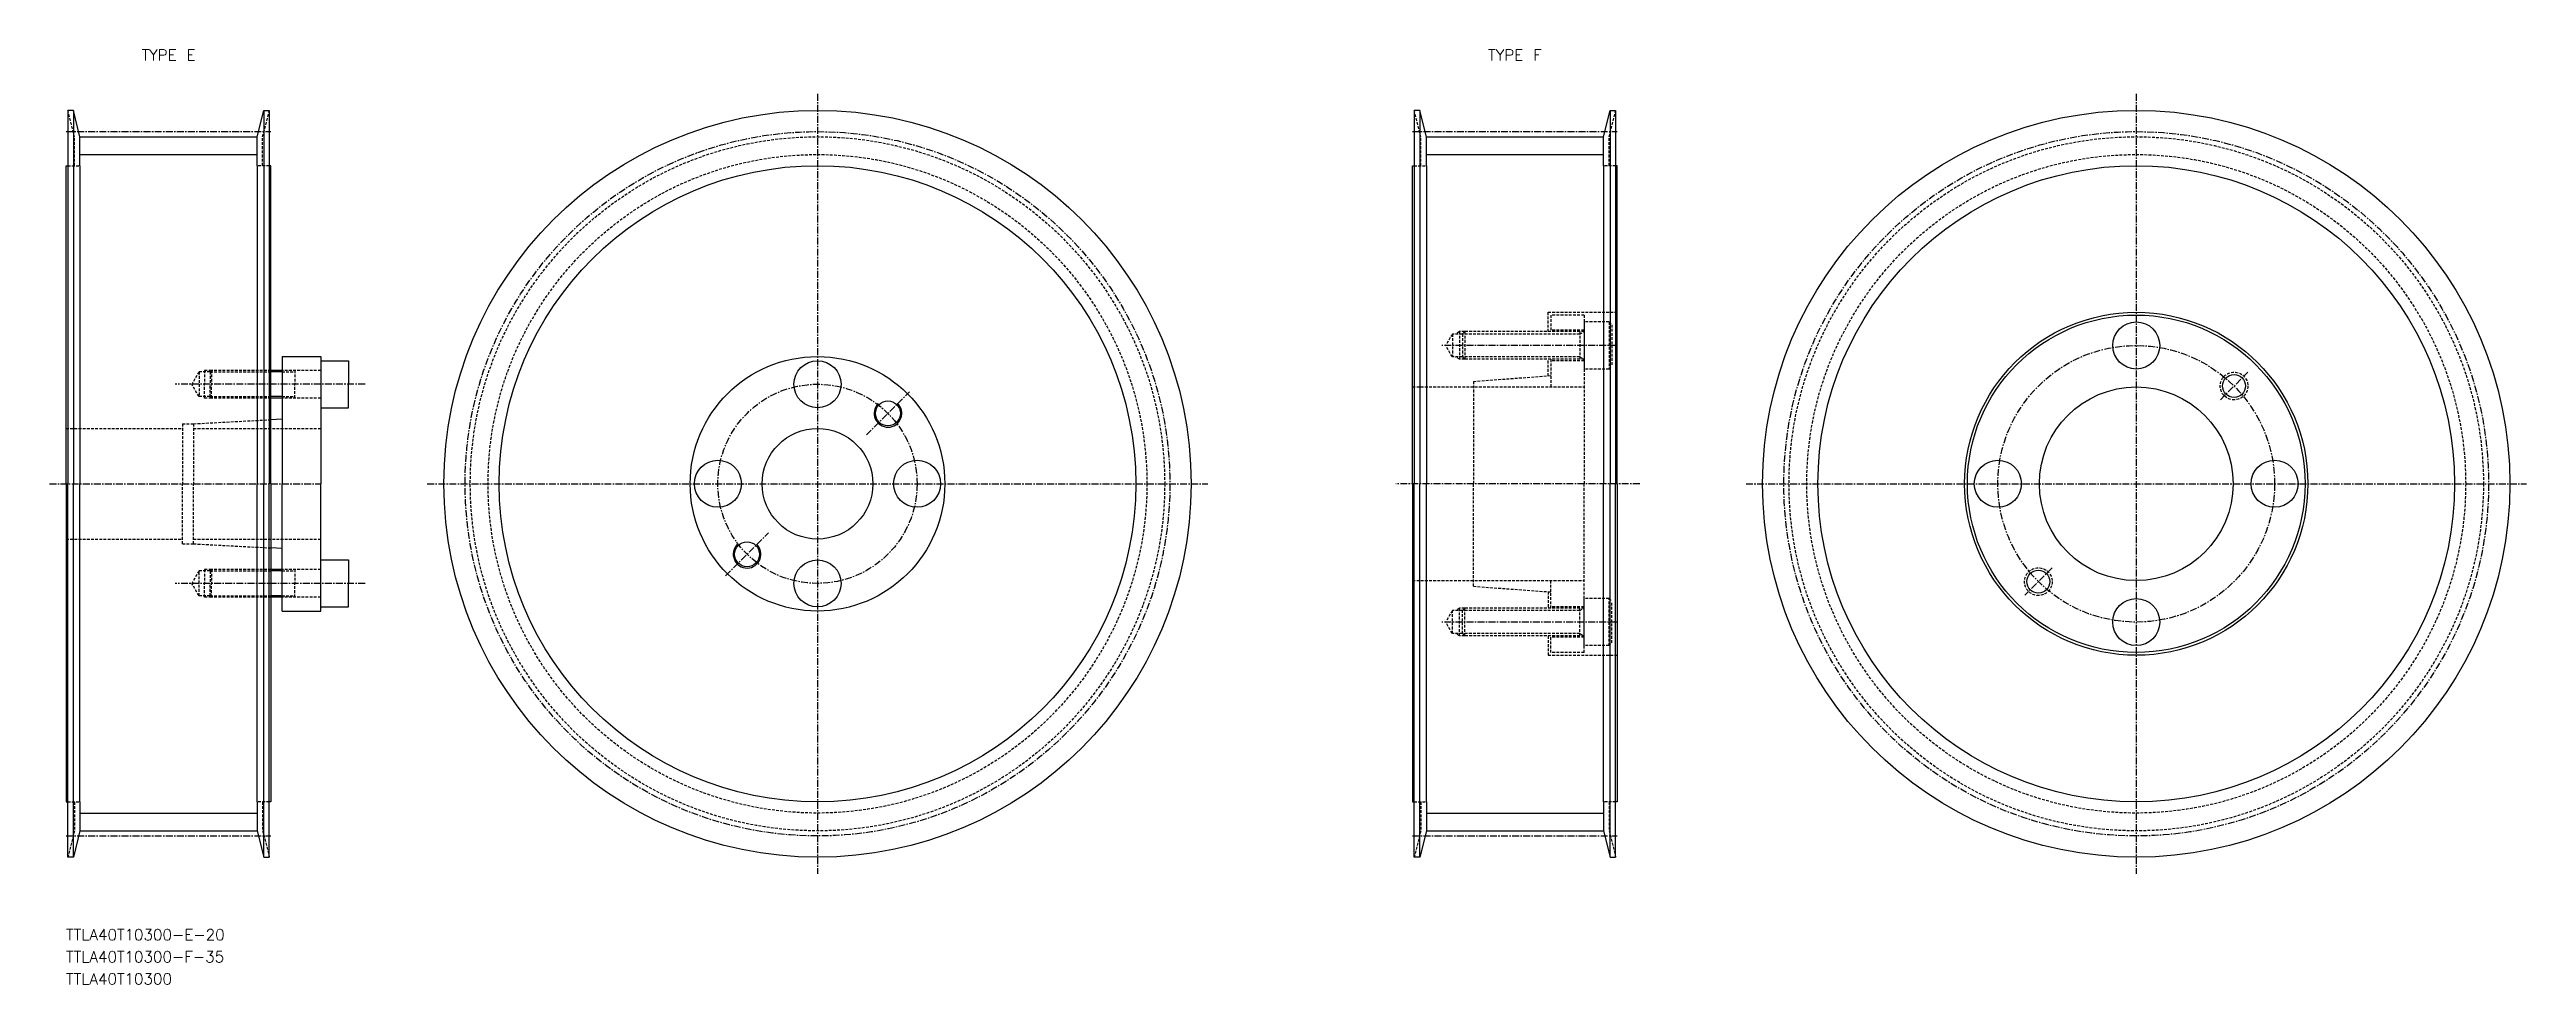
# Model space of a CAD drawing. Extents: x 7308 to 7755, y 30432 to 30601.
import ezdxf
from ezdxf.enums import TextEntityAlignment as Align

# ---------------------------------------------------------------- set-up
doc = ezdxf.new("R2010")
doc.units = 0
doc.linetypes.add('CENTER', pattern=[2, 1.25, -0.25, 0.25, -0.25])
doc.linetypes.add('DASHED', pattern=[0.75, 0.5, -0.25])
doc.layers.get('0').update_dxf_attribs({"linetype": 'CONTINUOUS'})
doc.layers.add('CENTER', color=1, linetype='CENTER')
doc.styles.add('MISUMI', font='txt.shx')

msp = doc.modelspace()

# ---------------------------------------------------------------- linework, layer by layer
at = {"color": 7, "linetype": 'CONTINUOUS'}
for p, q in [((7310.9, 30589.81), (7310.9, 30522.31)), ((7311.9, 30589.81), (7310.9, 30589.81)), ((7311.9, 30589.81), (7311.9, 30522.31)), ((7313.1, 30585.03), (7311.9, 30589.81)), ((7345.1, 30585.03), (7346.3, 30589.81)), ((7346.3, 30589.81), (7346.3, 30522.31)), ((7346.3, 30589.81), (7347.3, 30589.81)), ((7347.3, 30589.81), (7347.3, 30522.31)), ((7554.14, 30589.81), (7554.14, 30522.31)), ((7555.14, 30589.81), (7554.14, 30589.81)), ((7555.14, 30589.81), (7555.14, 30522.31)), ((7556.34, 30585.03), (7555.14, 30589.81)), ((7588.34, 30585.03), (7589.54, 30589.81)), ((7589.54, 30589.81), (7589.54, 30522.31)), ((7589.54, 30589.81), (7590.54, 30589.81)), ((7590.54, 30589.81), (7590.54, 30522.31)), ((7313.1, 30585.03), (7345.1, 30585.03)), ((7313.1, 30579.81), (7313.1, 30585.03)), ((7345.1, 30579.81), (7345.1, 30585.03)), ((7556.34, 30585.03), (7588.34, 30585.03)), ((7556.34, 30579.81), (7556.34, 30585.03)), ((7588.34, 30579.81), (7588.34, 30585.03)), ((7310.6, 30522.31), (7310.6, 30579.81)), ((7310.6, 30579.81), (7310.9, 30579.81)), ((7313.1, 30579.81), (7313.1, 30522.31)), ((7345.1, 30579.81), (7345.1, 30522.31)), ((7347.6, 30579.81), (7347.3, 30579.81)), ((7347.6, 30522.31), (7347.6, 30579.81)), ((7553.84, 30522.31), (7553.84, 30579.81)), ((7553.84, 30579.81), (7554.14, 30579.81)), ((7556.34, 30579.81), (7556.34, 30522.31)), ((7588.34, 30579.81), (7588.34, 30522.31)), ((7590.84, 30579.81), (7590.54, 30579.81)), ((7590.84, 30522.31), (7590.84, 30579.81)), ((7349.6, 30542.81), (7347.6, 30542.81)), ((7349.6, 30545.31), (7356.6, 30545.31)), ((7349.6, 30545.31), (7349.6, 30542.81)), ((7349.6, 30542.81), (7349.6, 30537.81)), ((7356.6, 30545.31), (7356.6, 30544.56)), ((7356.6, 30544.56), (7361.6, 30544.56)), ((7356.6, 30544.56), (7356.6, 30536.06)), ((7361.6, 30544.56), (7361.6, 30540.31)), ((7349.6, 30537.81), (7347.6, 30537.81)), ((7349.6, 30537.81), (7349.6, 30534.01)), ((7361.6, 30536.06), (7361.6, 30540.31)), ((7349.6, 30534.01), (7347.6, 30533.9)), ((7349.6, 30534.01), (7349.6, 30522.31)), ((7356.6, 30536.06), (7356.6, 30522.31)), ((7356.6, 30536.06), (7361.6, 30536.06)), ((7310.6, 30522.31), (7310.6, 30464.81)), ((7310.9, 30454.81), (7310.9, 30522.31)), ((7311.9, 30454.81), (7311.9, 30522.31)), ((7313.1, 30464.81), (7313.1, 30522.31)), ((7345.1, 30464.81), (7345.1, 30522.31)), ((7346.3, 30454.81), (7346.3, 30522.31)), ((7347.3, 30454.81), (7347.3, 30522.31)), ((7347.6, 30522.31), (7347.6, 30464.81)), ((7349.6, 30510.61), (7349.6, 30522.31)), ((7356.6, 30508.56), (7356.6, 30522.31)), ((7553.84, 30522.31), (7553.84, 30464.81)), ((7554.14, 30454.81), (7554.14, 30522.31)), ((7555.14, 30454.81), (7555.14, 30522.31)), ((7556.34, 30464.81), (7556.34, 30522.31)), ((7588.34, 30464.81), (7588.34, 30522.31)), ((7589.54, 30454.81), (7589.54, 30522.31)), ((7590.54, 30454.81), (7590.54, 30522.31)), ((7590.84, 30522.31), (7590.84, 30464.81)), ((7349.6, 30510.61), (7347.6, 30510.72)), ((7349.6, 30506.81), (7349.6, 30510.61)), ((7349.6, 30506.81), (7347.6, 30506.81)), ((7349.6, 30501.81), (7349.6, 30506.81)), ((7356.6, 30500.06), (7356.6, 30508.56)), ((7356.6, 30508.56), (7361.6, 30508.56)), ((7361.6, 30508.56), (7361.6, 30504.31)), ((7349.6, 30501.81), (7347.6, 30501.81)), ((7349.6, 30499.31), (7349.6, 30501.81)), ((7361.6, 30500.06), (7361.6, 30504.31)), ((7349.6, 30499.31), (7356.6, 30499.31)), ((7356.6, 30500.06), (7361.6, 30500.06)), ((7356.6, 30499.31), (7356.6, 30500.06)), ((7310.6, 30464.81), (7310.9, 30464.81)), ((7313.1, 30464.81), (7313.1, 30459.58)), ((7345.1, 30464.81), (7345.1, 30459.58)), ((7347.6, 30464.81), (7347.3, 30464.81)), ((7553.84, 30464.81), (7554.14, 30464.81)), ((7556.34, 30464.81), (7556.34, 30459.58)), ((7588.34, 30464.81), (7588.34, 30459.58)), ((7590.84, 30464.81), (7590.54, 30464.81)), ((7313.1, 30459.58), (7311.9, 30454.81)), ((7313.1, 30459.58), (7345.1, 30459.58)), ((7345.1, 30459.58), (7346.3, 30454.81)), ((7556.34, 30459.58), (7555.14, 30454.81)), ((7556.34, 30459.58), (7588.34, 30459.58)), ((7588.34, 30459.58), (7589.54, 30454.81)), ((7311.9, 30454.81), (7310.9, 30454.81)), ((7346.3, 30454.81), (7347.3, 30454.81)), ((7555.14, 30454.81), (7554.14, 30454.81)), ((7589.54, 30454.81), (7590.54, 30454.81))]:
    msp.add_line(p, q, dxfattribs=at)
at = {"color": 3, "linetype": 'DASHED'}
for p, q in [((7312.1, 30585.03), (7310.9, 30589.81)), ((7346.1, 30585.03), (7347.3, 30589.81)), ((7555.34, 30585.03), (7554.14, 30589.81)), ((7589.34, 30585.03), (7590.54, 30589.81)), ((7312.1, 30579.81), (7312.1, 30585.03)), ((7346.1, 30579.81), (7346.1, 30585.03)), ((7555.34, 30579.81), (7555.34, 30585.03)), ((7589.34, 30579.81), (7589.34, 30585.03)), ((7310.9, 30579.81), (7313.1, 30579.81)), ((7347.3, 30579.81), (7345.1, 30579.81)), ((7554.14, 30579.81), (7556.34, 30579.81)), ((7590.54, 30579.81), (7588.34, 30579.81)), ((7578.34, 30553.31), (7590.84, 30553.31)), ((7578.34, 30549.81), (7578.34, 30553.31)), ((7584.84, 30552.81), (7578.84, 30552.81)), ((7578.84, 30552.81), (7578.84, 30549.81)), ((7584.84, 30552.81), (7584.84, 30522.31)), ((7589.34, 30551.56), (7584.84, 30551.56)), ((7584.84, 30551.56), (7584.84, 30543.06)), ((7589.34, 30551.56), (7589.34, 30543.06)), ((7589.34, 30551.56), (7589.84, 30551.06)), ((7589.84, 30551.06), (7589.84, 30543.56)), ((7561.04, 30549.38), (7559.84, 30547.31)), ((7561.04, 30545.24), (7559.84, 30547.31)), ((7562.84, 30549.38), (7561.04, 30549.38)), ((7561.04, 30549.38), (7561.04, 30545.24)), ((7562.34, 30549.81), (7561.59, 30549.38)), ((7563.27, 30549.81), (7562.34, 30549.81)), ((7562.34, 30549.81), (7562.34, 30544.81)), ((7563.27, 30549.81), (7562.84, 30549.37)), ((7562.84, 30549.38), (7562.84, 30545.24)), ((7584.04, 30549.37), (7562.84, 30549.37)), ((7584.84, 30549.81), (7563.27, 30549.81)), ((7563.27, 30549.81), (7563.27, 30544.81)), ((7584.84, 30550.06), (7578.84, 30550.06)), ((7584.04, 30549.81), (7584.04, 30544.81)), ((7584.04, 30549.37), (7584.79, 30549.81)), ((7334.6, 30542.56), (7333.3, 30540.31)), ((7336.6, 30542.56), (7334.6, 30542.56)), ((7334.6, 30542.56), (7334.6, 30538.06)), ((7336.85, 30542.81), (7335.6, 30542.81)), ((7335.6, 30542.81), (7335.6, 30540.31)), ((7336.85, 30542.81), (7336.6, 30542.56)), ((7336.6, 30542.56), (7347.6, 30542.56)), ((7336.6, 30542.56), (7336.6, 30540.31)), ((7347.6, 30542.81), (7336.85, 30542.81)), ((7336.85, 30542.81), (7336.85, 30540.31)), ((7356.6, 30542.81), (7349.6, 30542.81)), ((7349.6, 30542.56), (7351.93, 30542.56)), ((7351.93, 30542.81), (7351.93, 30540.31)), ((7562.84, 30545.24), (7561.04, 30545.24)), ((7562.34, 30544.81), (7561.59, 30545.24)), ((7563.27, 30544.81), (7562.34, 30544.81)), ((7584.04, 30545.24), (7562.84, 30545.24)), ((7563.27, 30544.81), (7562.84, 30545.24)), ((7584.84, 30544.81), (7563.27, 30544.81)), ((7564.84, 30540.83), (7578.84, 30541.86)), ((7578.34, 30541.82), (7578.34, 30544.81)), ((7578.84, 30544.81), (7578.84, 30539.81)), ((7584.84, 30544.56), (7578.84, 30544.56)), ((7584.04, 30545.24), (7584.79, 30544.81)), ((7589.34, 30543.06), (7584.84, 30543.06)), ((7589.34, 30543.06), (7589.84, 30543.56)), ((7334.6, 30538.06), (7333.3, 30540.31)), ((7336.6, 30538.06), (7334.6, 30538.06)), ((7335.6, 30537.81), (7335.6, 30540.31)), ((7336.85, 30537.81), (7335.6, 30537.81)), ((7336.6, 30538.06), (7336.6, 30540.31)), ((7336.6, 30538.06), (7347.6, 30538.06)), ((7336.85, 30537.81), (7336.6, 30538.06)), ((7336.85, 30537.81), (7336.85, 30540.31)), ((7347.6, 30537.81), (7336.85, 30537.81)), ((7349.6, 30538.06), (7351.93, 30538.06)), ((7356.6, 30537.81), (7349.6, 30537.81)), ((7351.93, 30537.81), (7351.93, 30540.31)), ((7553.84, 30539.81), (7584.84, 30539.81)), ((7564.84, 30540.83), (7564.84, 30522.31)), ((7331.6, 30533.16), (7331.6, 30522.31)), ((7331.6, 30533.16), (7333.6, 30533.16)), ((7333.6, 30533.16), (7347.6, 30533.9)), ((7333.6, 30533.16), (7333.6, 30522.31)), ((7310.6, 30532.31), (7331.6, 30532.31)), ((7333.6, 30532.31), (7356.6, 30532.31)), ((7331.6, 30511.46), (7331.6, 30522.31)), ((7333.6, 30511.46), (7333.6, 30522.31)), ((7564.84, 30503.78), (7564.84, 30522.31)), ((7584.84, 30491.81), (7584.84, 30522.31)), ((7310.6, 30512.31), (7331.6, 30512.31)), ((7331.6, 30511.46), (7333.6, 30511.46)), ((7333.6, 30512.31), (7356.6, 30512.31)), ((7333.6, 30511.46), (7347.6, 30510.72)), ((7334.6, 30506.56), (7333.3, 30504.31)), ((7336.6, 30506.56), (7334.6, 30506.56)), ((7334.6, 30502.06), (7334.6, 30506.56)), ((7336.85, 30506.81), (7335.6, 30506.81)), ((7335.6, 30506.81), (7335.6, 30504.31)), ((7336.85, 30506.81), (7336.6, 30506.56)), ((7336.6, 30506.56), (7347.6, 30506.56)), ((7336.6, 30506.56), (7336.6, 30504.31)), ((7347.6, 30506.81), (7336.85, 30506.81)), ((7336.85, 30506.81), (7336.85, 30504.31)), ((7356.6, 30506.81), (7349.6, 30506.81)), ((7349.6, 30506.56), (7351.93, 30506.56)), ((7351.93, 30506.81), (7351.93, 30504.31)), ((7334.6, 30502.06), (7333.3, 30504.31)), ((7336.6, 30502.06), (7334.6, 30502.06)), ((7335.6, 30501.81), (7335.6, 30504.31)), ((7336.85, 30501.81), (7335.6, 30501.81)), ((7336.6, 30502.06), (7336.6, 30504.31)), ((7336.6, 30502.06), (7347.6, 30502.06)), ((7336.85, 30501.81), (7336.6, 30502.06)), ((7336.85, 30501.81), (7336.85, 30504.31)), ((7347.6, 30501.81), (7336.85, 30501.81)), ((7349.6, 30502.06), (7351.93, 30502.06)), ((7356.6, 30501.81), (7349.6, 30501.81)), ((7351.93, 30501.81), (7351.93, 30504.31)), ((7553.84, 30504.81), (7584.84, 30504.81)), ((7564.84, 30503.78), (7578.84, 30502.76)), ((7578.34, 30502.79), (7578.34, 30499.81)), ((7578.84, 30499.81), (7578.84, 30504.81)), ((7589.34, 30501.56), (7584.84, 30501.56)), ((7584.84, 30493.06), (7584.84, 30501.56)), ((7589.34, 30493.06), (7589.34, 30501.56)), ((7589.34, 30501.56), (7589.84, 30501.06)), ((7561.04, 30499.38), (7559.84, 30497.31)), ((7561.04, 30495.24), (7559.84, 30497.31)), ((7561.04, 30495.24), (7561.04, 30499.38)), ((7562.84, 30499.38), (7561.04, 30499.38)), ((7562.34, 30499.81), (7561.59, 30499.38)), ((7563.27, 30499.81), (7562.34, 30499.81)), ((7562.34, 30494.81), (7562.34, 30499.81)), ((7563.27, 30499.81), (7562.84, 30499.38)), ((7584.04, 30499.38), (7562.84, 30499.38)), ((7562.84, 30495.24), (7562.84, 30499.38)), ((7584.84, 30499.81), (7563.27, 30499.81)), ((7563.27, 30494.81), (7563.27, 30499.81)), ((7584.84, 30500.06), (7578.84, 30500.06)), ((7584.04, 30494.81), (7584.04, 30499.81)), ((7584.04, 30499.38), (7584.79, 30499.81)), ((7589.84, 30493.56), (7589.84, 30501.06)), ((7562.84, 30495.24), (7561.04, 30495.24)), ((7562.34, 30494.81), (7561.59, 30495.24)), ((7563.27, 30494.81), (7562.34, 30494.81)), ((7584.04, 30495.24), (7562.84, 30495.24)), ((7563.27, 30494.81), (7562.84, 30495.24)), ((7584.84, 30494.81), (7563.27, 30494.81)), ((7578.34, 30494.81), (7578.34, 30491.31)), ((7578.84, 30491.81), (7578.84, 30494.81)), ((7584.84, 30494.56), (7578.84, 30494.56)), ((7584.04, 30495.24), (7584.79, 30494.81)), ((7589.34, 30493.06), (7584.84, 30493.06)), ((7589.34, 30493.06), (7589.84, 30493.56)), ((7578.34, 30491.31), (7590.84, 30491.31)), ((7584.84, 30491.81), (7578.84, 30491.81)), ((7310.9, 30464.81), (7313.1, 30464.81)), ((7312.1, 30464.81), (7312.1, 30459.58)), ((7347.3, 30464.81), (7345.1, 30464.81)), ((7346.1, 30464.81), (7346.1, 30459.58)), ((7554.14, 30464.81), (7556.34, 30464.81)), ((7555.34, 30464.81), (7555.34, 30459.58)), ((7590.54, 30464.81), (7588.34, 30464.81)), ((7589.34, 30464.81), (7589.34, 30459.58)), ((7312.1, 30459.58), (7310.9, 30454.81)), ((7346.1, 30459.58), (7347.3, 30454.81)), ((7555.34, 30459.58), (7554.14, 30454.81)), ((7589.34, 30459.58), (7590.54, 30454.81))]:
    msp.add_line(p, q, dxfattribs=at)
at = {"color": 3, "linetype": 'CONTINUOUS'}
for p, q in [((7313.1, 30581.83), (7345.1, 30581.83)), ((7556.34, 30581.83), (7588.34, 30581.83)), ((7313.1, 30462.78), (7345.1, 30462.78)), ((7556.34, 30462.78), (7588.34, 30462.78))]:
    msp.add_line(p, q, dxfattribs=at)
at = {"color": 3}
for p, q in [((7349.6, 30542.56), (7347.6, 30542.56)), ((7349.6, 30538.06), (7347.6, 30538.06)), ((7349.6, 30506.56), (7347.6, 30506.56)), ((7349.6, 30502.06), (7347.6, 30502.06))]:
    msp.add_line(p, q, dxfattribs=at)
at = {"color": 7, "linetype": 'CONTINUOUS'}
for centre, radius in [((7446.34, 30522.31), 67.5), ((7684.59, 30522.31), 67.5), ((7446.34, 30522.31), 57.5), ((7684.59, 30522.31), 57.5), ((7684.59, 30522.31), 31), ((7684.59, 30522.31), 30.5), ((7684.59, 30547.31), 4.25), ((7446.34, 30522.31), 23), ((7446.34, 30522.31), 23), ((7446.34, 30540.31), 4.25), ((7702.27, 30539.99), 2.07), ((7459.07, 30535.04), 2.25), ((7684.59, 30522.31), 17.5), ((7446.34, 30522.31), 10), ((7428.34, 30522.31), 4.25), ((7464.34, 30522.31), 4.25), ((7659.59, 30522.31), 4.25), ((7709.59, 30522.31), 4.25), ((7433.62, 30509.58), 2.25), ((7446.34, 30504.31), 4.25), ((7666.91, 30504.63), 2.07), ((7684.59, 30497.31), 4.25)]:
    msp.add_circle(centre, radius, dxfattribs=at)
at = {"color": 3, "linetype": 'DASHED'}
for centre, radius in [((7446.34, 30522.31), 62.73), ((7446.34, 30522.31), 59.52), ((7684.59, 30522.31), 62.73), ((7684.59, 30522.31), 59.52), ((7702.27, 30539.99), 2.5), ((7666.91, 30504.63), 2.5)]:
    msp.add_circle(centre, radius, dxfattribs=at)
at = {"color": 3, "linetype": 'CONTINUOUS'}
for centre in [(7459.07, 30535.04), (7433.62, 30509.58)]:
    msp.add_arc(centre, 2.5, 135, 47, dxfattribs=at)
at = {"layer": 'CENTER', "color": 1, "linetype": 'CENTER'}
for p, q in [((7446.34, 30592.81), (7446.34, 30451.81)), ((7684.59, 30592.81), (7684.59, 30451.81)), ((7310.6, 30585.97), (7347.6, 30585.97)), ((7553.84, 30585.97), (7590.84, 30585.97)), ((7590.84, 30547.31), (7559.15, 30547.31)), ((7699.79, 30537.51), (7704.74, 30542.46)), ((7364.6, 30540.31), (7330.3, 30540.31)), ((7455.18, 30531.15), (7462.96, 30538.93)), ((7307.6, 30522.31), (7356.6, 30522.31)), ((7375.84, 30522.31), (7516.84, 30522.31)), ((7594.89, 30522.31), (7550.83, 30522.31)), ((7614.09, 30522.31), (7755.09, 30522.31)), ((7429.73, 30505.69), (7437.51, 30513.47)), ((7669.39, 30507.11), (7664.44, 30502.16)), ((7364.6, 30504.31), (7330.3, 30504.31)), ((7590.84, 30497.31), (7559.15, 30497.31)), ((7310.6, 30458.65), (7347.6, 30458.65)), ((7553.84, 30458.65), (7590.84, 30458.65))]:
    msp.add_line(p, q, dxfattribs=at)
for centre, radius in [((7446.34, 30522.31), 63.66), ((7684.59, 30522.31), 63.66), ((7684.59, 30522.31), 25), ((7446.34, 30522.31), 18)]:
    msp.add_circle(centre, radius, dxfattribs=at)

# ---------------------------------------------------------------- texts
at = {"color": 7, "linetype": 'CONTINUOUS', "style": 'MISUMI'}
for s, p in [('TYPE E', (7329.1, 30599.81)), ('TYPE F', (7572.34, 30599.81))]:
    msp.add_text(s, height=2, dxfattribs=at).set_placement(p, align=Align.MIDDLE_CENTER)
for s, p in [('TTLA40T10300-E-20', (7310.6, 30439.81)), ('TTLA40T10300-F-35', (7310.6, 30435.81)), ('TTLA40T10300', (7310.6, 30431.81))]:
    msp.add_text(s, height=2, dxfattribs=at).set_placement(p)

doc.saveas('drawing.dxf')
